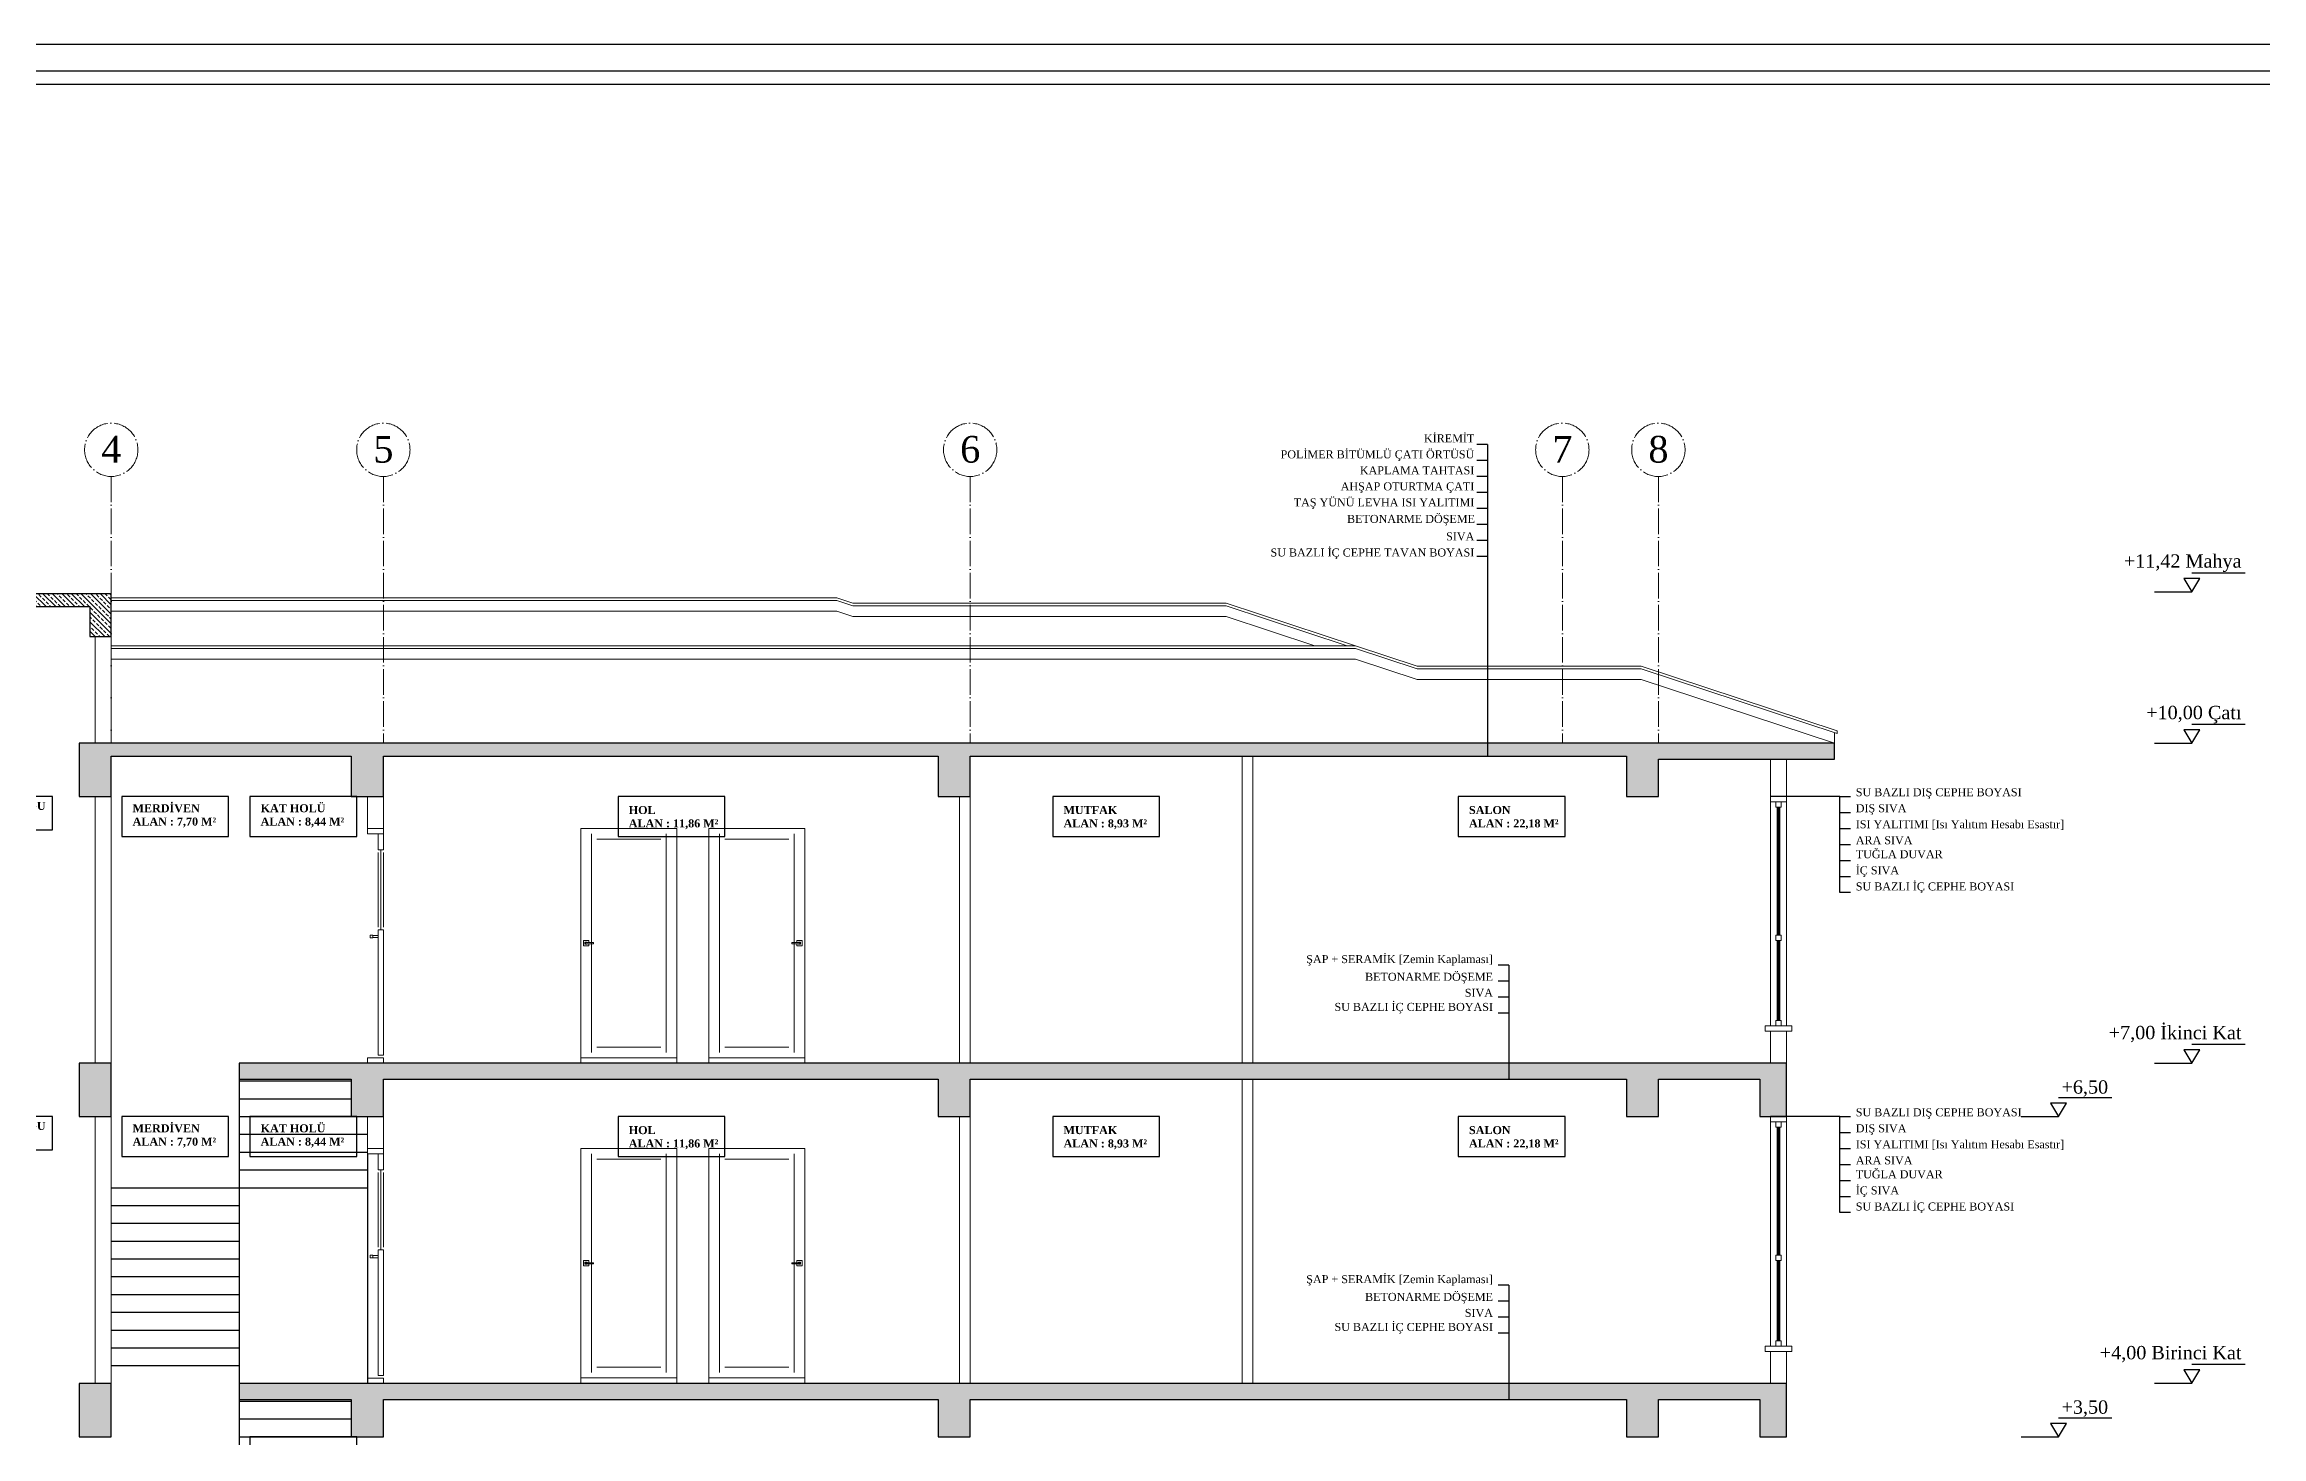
# Model space of a CAD drawing. Header units: centimetres. Extents: x -1107 to 35418, y 13584 to 18329.
# Drawn here: x 20030 to 22108, y 15782 to 17087 of the extents above; entities that cross this region are included whole.
import ezdxf

# ---------------------------------------------------------------- set-up
doc = ezdxf.new("R2010")
doc.units = ezdxf.units.CM
doc.linetypes.add('ACAD_ISO04W100', pattern=[30, 24, -3, 0, -3])
for name, color, linetype, lineweight, true_color in [('YLZ-AKS', 7, 'ACAD_ISO04W100', 5, 0x2e2f36), ('YLZ-GÖRÜNÜŞ -arkada kalanlar-', 7, 'Continuous', 0, 0xb1b09f), ('YLZ-TARAMA', 7, 'Continuous', 5, 0x686d6c)]:
    doc.layers.add(name, color=color, linetype=linetype, lineweight=lineweight, true_color=true_color)
for name, color, linetype, lineweight in [('YLZ-ALAN HESABI', 41, 'Continuous', 35), ('YLZ-DUVAR', 151, 'Continuous', 20), ('YLZ-KAPI', 241, 'Continuous', 9), ('YLZ-PENCERE', 231, 'Continuous', 5), ('YLZ-ÇATI', 241, 'Continuous', 13), ('YLZ-ÖLÇÜ', 251, 'Continuous', 5)]:
    doc.layers.add(name, color=color, linetype=linetype, lineweight=lineweight)
for name, color, linetype in [('YLZ-KOLON KİRİŞ KESİT', 240, 'Continuous'), ('YLZ-MERDİVEN', 11, 'Continuous'), ('YLZ-PAFTA', 165, 'Continuous'), ('YLZ-YAZI', 113, 'Continuous')]:
    doc.layers.add(name, color=color, linetype=linetype)
doc.styles.add('ARIAL', font='times.ttf')
pattern_1 = [(315, (0, 383.112), (4.490128, 4.490128), []), (315, (-7e-16, 378.622), (4.490128, 4.490128), [3.175, -1.5875])]

# ---------------------------------------------------------------- blocks, each defined once
blk = doc.blocks.new('A Kesiti Betonarme')
at = {"layer": 'YLZ-TARAMA'}
h = blk.add_hatch(dxfattribs=at)
h.set_pattern_fill('ANSI33', color=256, angle=-90)
h.set_pattern_definition(pattern_1)
h.paths.add_polyline_path([(13302.1, 18275.6), (13502.1, 18275.6), (13502.1, 18247.6), (13522.1, 18247.6), (13522.1, 18287.6), (13282.1, 18287.6), (13282.1, 18247.6), (13302.1, 18247.6)])
h = blk.add_hatch(dxfattribs=at)
h.set_pattern_fill('ANSI33', color=256, angle=-90)
h.set_pattern_definition(pattern_1)
h.paths.add_polyline_path([(13137.1, 18097.6), (13167.1, 18097.6), (13167.1, 18132.6), (13302.1, 18132.6), (13302.1, 18147.6), (12357.1, 18147.6), (12357.1, 18132.6), (12402.1, 18132.6), (12402.1, 18097.6), (12432.1, 18097.6), (12432.1, 18135.6), (13137.1, 18135.6)])
h.paths.add_polyline_path([(13492.1, 18147.6), (13492.1, 18097.6), (13522.1, 18097.6), (13522.1, 18135.6), (13747.1, 18135.6), (13747.1, 18097.6), (13777.1, 18097.6), (13777.1, 18135.6), (14297.1, 18135.6), (14297.1, 18097.6), (14327.1, 18097.6), (14327.1, 18135.6), (14942.1, 18135.6), (14942.1, 18097.6), (14972.1, 18097.6), (14972.1, 18132.6), (15137.1, 18132.6), (15137.1, 18147.6)])
h = blk.add_hatch(dxfattribs=at)
h.set_pattern_fill('ANSI33', color=256, angle=-90)
h.paths.add_polyline_path([(13167.1, 17832.6), (13302.1, 17832.6), (13302.1, 17847.6), (12402.1, 17847.6), (12402.1, 17797.6), (12432.1, 17797.6), (12432.1, 17832.6), (13137.1, 17832.6), (13137.1, 17797.6), (13167.1, 17797.6)])
h.paths.add_polyline_path([(13492.1, 17797.6), (13522.1, 17797.6), (13522.1, 17847.6), (13492.1, 17847.6)])
h.paths.add_polyline_path([(13747.1, 17797.6), (13777.1, 17797.6), (13777.1, 17832.6), (14297.1, 17832.6), (14297.1, 17797.6), (14327.1, 17797.6), (14327.1, 17832.6), (14942.1, 17832.6), (14942.1, 17797.6), (14972.1, 17797.6), (14972.1, 17832.6), (15067.1, 17832.6), (15067.1, 17797.6), (15092.1, 17797.6), (15092.1, 17847.6), (13642.1, 17847.6), (13642.1, 17832.6), (13747.1, 17832.6)])
h = blk.add_hatch(dxfattribs=at)
h.set_pattern_fill('ANSI33', color=256, angle=-90)
h.set_pattern_definition([(315, (0, -300), (4.490128, 4.490128), []), (315, (-7e-16, -304.49), (4.490128, 4.490128), [3.175, -1.5875])])
h.paths.add_polyline_path([(13167.1, 17532.6), (13302.1, 17532.6), (13302.1, 17547.6), (12402.1, 17547.6), (12402.1, 17497.6), (12432.1, 17497.6), (12432.1, 17532.6), (13137.1, 17532.6), (13137.1, 17497.6), (13167.1, 17497.6)])
h.paths.add_polyline_path([(13492.1, 17497.6), (13522.1, 17497.6), (13522.1, 17547.6), (13492.1, 17547.6)])
h.paths.add_polyline_path([(13747.1, 17497.6), (13777.1, 17497.6), (13777.1, 17532.6), (14297.1, 17532.6), (14297.1, 17497.6), (14327.1, 17497.6), (14327.1, 17532.6), (14942.1, 17532.6), (14942.1, 17497.6), (14972.1, 17497.6), (14972.1, 17532.6), (15067.1, 17532.6), (15067.1, 17497.6), (15092.1, 17497.6), (15092.1, 17547.6), (13642.1, 17547.6), (13642.1, 17532.6), (13747.1, 17532.6)])
at = {"layer": 'YLZ-KOLON KİRİŞ KESİT'}
for points in [[(13522.1, 18287.6), (13282.1, 18287.6), (13282.1, 18247.6), (13302.1, 18247.6), (13302.1, 18275.6), (13502.1, 18275.6), (13502.1, 18247.6), (13522.1, 18247.6), (13522.1, 18287.6)], [(13747.1, 17832.6), (13747.1, 17797.6), (13777.1, 17797.6), (13777.1, 17832.6), (14297.1, 17832.6), (14297.1, 17797.6), (14327.1, 17797.6), (14327.1, 17832.6), (14942.1, 17832.6), (14942.1, 17797.6), (14972.1, 17797.6), (14972.1, 17832.6), (15067.1, 17832.6), (15067.1, 17797.6), (15092.1, 17797.6), (15092.1, 17847.6), (13642.1, 17847.6), (13642.1, 17832.6), (13747.1, 17832.6)], [(13747.1, 17532.6), (13747.1, 17497.6), (13777.1, 17497.6), (13777.1, 17532.6), (14297.1, 17532.6), (14297.1, 17497.6), (14327.1, 17497.6), (14327.1, 17532.6), (14942.1, 17532.6), (14942.1, 17497.6), (14972.1, 17497.6), (14972.1, 17532.6), (15067.1, 17532.6), (15067.1, 17497.6), (15092.1, 17497.6), (15092.1, 17547.6), (13642.1, 17547.6), (13642.1, 17532.6), (13747.1, 17532.6)]]:
    blk.add_lwpolyline(points, dxfattribs=at)
for points in [[(14972.1, 18132.6), (15137.1, 18132.6), (15137.1, 18147.6), (13492.1, 18147.6), (13492.1, 18097.6), (13522.1, 18097.6), (13522.1, 18135.6), (13747.1, 18135.6), (13747.1, 18097.6), (13777.1, 18097.6), (13777.1, 18135.6), (14297.1, 18135.6), (14297.1, 18097.6), (14327.1, 18097.6), (14327.1, 18135.6), (14942.1, 18135.6), (14942.1, 18097.6), (14972.1, 18097.6)], [(13492.1, 17847.6), (13492.1, 17797.6), (13522.1, 17797.6), (13522.1, 17847.6)], [(13492.1, 17547.6), (13492.1, 17497.6), (13522.1, 17497.6), (13522.1, 17547.6)]]:
    blk.add_lwpolyline(points, close=True, dxfattribs=at)
blk = doc.blocks.new('A Kesiti-Görünüş')
at = {"layer": 'YLZ-GÖRÜNÜŞ -arkada kalanlar-'}
for p, q in [((495494.8, 4510355.3), (495434.8, 4510355.3)), ((495554.8, 4510355.3), (495614.8, 4510355.3)), ((495744.8, 4510355.3), (495804.8, 4510355.3)), ((496584.8, 4510355.3), (496524.8, 4510355.3)), ((496644.8, 4510355.3), (496704.8, 4510355.3)), ((495494.8, 4510160.3), (495434.8, 4510160.3)), ((495554.8, 4510160.3), (495614.8, 4510160.3)), ((495744.8, 4510160.3), (495804.8, 4510160.3)), ((496584.8, 4510160.3), (496524.8, 4510160.3)), ((496644.8, 4510160.3), (496704.8, 4510160.3)), ((495494.8, 4510055.3), (495434.8, 4510055.3)), ((495554.8, 4510055.3), (495614.8, 4510055.3)), ((495744.8, 4510055.3), (495804.8, 4510055.3)), ((496584.8, 4510055.3), (496524.8, 4510055.3)), ((496644.8, 4510055.3), (496704.8, 4510055.3)), ((495494.8, 4509860.3), (495434.8, 4509860.3)), ((495554.8, 4509860.3), (495614.8, 4509860.3)), ((495744.8, 4509860.3), (495804.8, 4509860.3)), ((496584.8, 4509860.3), (496524.8, 4509860.3)), ((496644.8, 4509860.3), (496704.8, 4509860.3))]:
    blk.add_line(p, q, dxfattribs=at)
for points in [[(495509.8, 4510150.3), (495419.8, 4510150.3), (495419.8, 4510365.3), (495509.8, 4510365.3)], [(495539.8, 4510150.3), (495629.8, 4510150.3), (495629.8, 4510365.3), (495539.8, 4510365.3)], [(495729.8, 4510150.3), (495819.8, 4510150.3), (495819.8, 4510365.3), (495729.8, 4510365.3)], [(496599.8, 4510150.3), (496509.8, 4510150.3), (496509.8, 4510365.3), (496599.8, 4510365.3)], [(496629.8, 4510150.3), (496719.8, 4510150.3), (496719.8, 4510365.3), (496629.8, 4510365.3)], [(495431.8, 4510258.3), (495424.3, 4510258.3), (495424.3, 4510257.3), (495431.8, 4510257.3)], [(495617.8, 4510258.3), (495625.3, 4510258.3), (495625.3, 4510257.3), (495617.8, 4510257.3)], [(495807.8, 4510258.3), (495815.3, 4510258.3), (495815.3, 4510257.3), (495807.8, 4510257.3)], [(496521.8, 4510258.3), (496514.3, 4510258.3), (496514.3, 4510257.3), (496521.8, 4510257.3)], [(496707.8, 4510258.3), (496715.3, 4510258.3), (496715.3, 4510257.3), (496707.8, 4510257.3)], [(495509.8, 4510145.3), (495419.8, 4510145.3), (495419.8, 4510150.3), (495509.8, 4510150.3)], [(495539.8, 4510145.3), (495629.8, 4510145.3), (495629.8, 4510150.3), (495539.8, 4510150.3)], [(495729.8, 4510145.3), (495819.8, 4510145.3), (495819.8, 4510150.3), (495729.8, 4510150.3)], [(496599.8, 4510145.3), (496509.8, 4510145.3), (496509.8, 4510150.3), (496599.8, 4510150.3)], [(496629.8, 4510145.3), (496719.8, 4510145.3), (496719.8, 4510150.3), (496629.8, 4510150.3)], [(495509.8, 4509850.3), (495419.8, 4509850.3), (495419.8, 4510065.3), (495509.8, 4510065.3)], [(495539.8, 4509850.3), (495629.8, 4509850.3), (495629.8, 4510065.3), (495539.8, 4510065.3)], [(495729.8, 4509850.3), (495819.8, 4509850.3), (495819.8, 4510065.3), (495729.8, 4510065.3)], [(496599.8, 4509850.3), (496509.8, 4509850.3), (496509.8, 4510065.3), (496599.8, 4510065.3)], [(496629.8, 4509850.3), (496719.8, 4509850.3), (496719.8, 4510065.3), (496629.8, 4510065.3)], [(495431.8, 4509958.3), (495424.3, 4509958.3), (495424.3, 4509957.3), (495431.8, 4509957.3)], [(495617.8, 4509958.3), (495625.3, 4509958.3), (495625.3, 4509957.3), (495617.8, 4509957.3)], [(495807.8, 4509958.3), (495815.3, 4509958.3), (495815.3, 4509957.3), (495807.8, 4509957.3)], [(496521.8, 4509958.3), (496514.3, 4509958.3), (496514.3, 4509957.3), (496521.8, 4509957.3)], [(496707.8, 4509958.3), (496715.3, 4509958.3), (496715.3, 4509957.3), (496707.8, 4509957.3)], [(495509.8, 4509845.3), (495419.8, 4509845.3), (495419.8, 4509850.3), (495509.8, 4509850.3)], [(495539.8, 4509845.3), (495629.8, 4509845.3), (495629.8, 4509850.3), (495539.8, 4509850.3)], [(495729.8, 4509845.3), (495819.8, 4509845.3), (495819.8, 4509850.3), (495729.8, 4509850.3)], [(496599.8, 4509845.3), (496509.8, 4509845.3), (496509.8, 4509850.3), (496599.8, 4509850.3)], [(496629.8, 4509845.3), (496719.8, 4509845.3), (496719.8, 4509850.3), (496629.8, 4509850.3)]]:
    blk.add_lwpolyline(points, close=True, dxfattribs=at)
for points in [[(495429.8, 4510155.3), (495429.8, 4510360.3)], [(495499.8, 4510360.3), (495499.8, 4510155.3)], [(495549.8, 4510360.3), (495549.8, 4510155.3)], [(495619.8, 4510155.3), (495619.8, 4510360.3)], [(495739.8, 4510360.3), (495739.8, 4510155.3)], [(495809.8, 4510155.3), (495809.8, 4510360.3)], [(496519.8, 4510155.3), (496519.8, 4510360.3)], [(496589.8, 4510360.3), (496589.8, 4510155.3)], [(496639.8, 4510360.3), (496639.8, 4510155.3)], [(496709.8, 4510155.3), (496709.8, 4510360.3)], [(495427.3, 4510258.3), (495427.3, 4510260.3), (495422.3, 4510260.3), (495422.3, 4510255.3), (495427.3, 4510255.3), (495427.3, 4510257.3)], [(495425.8, 4510258.3), (495425.8, 4510258.8), (495423.8, 4510258.8), (495423.8, 4510256.8), (495425.8, 4510256.8), (495425.8, 4510257.3)], [(495622.3, 4510258.3), (495622.3, 4510260.3), (495627.3, 4510260.3), (495627.3, 4510255.3), (495622.3, 4510255.3), (495622.3, 4510257.3)], [(495623.8, 4510258.3), (495623.8, 4510258.8), (495625.8, 4510258.8), (495625.8, 4510256.8), (495623.8, 4510256.8), (495623.8, 4510257.3)], [(495812.3, 4510258.3), (495812.3, 4510260.3), (495817.3, 4510260.3), (495817.3, 4510255.3), (495812.3, 4510255.3), (495812.3, 4510257.3)], [(495813.8, 4510258.3), (495813.8, 4510258.8), (495815.8, 4510258.8), (495815.8, 4510256.8), (495813.8, 4510256.8), (495813.8, 4510257.3)], [(496517.3, 4510258.3), (496517.3, 4510260.3), (496512.3, 4510260.3), (496512.3, 4510255.3), (496517.3, 4510255.3), (496517.3, 4510257.3)], [(496515.8, 4510258.3), (496515.8, 4510258.8), (496513.8, 4510258.8), (496513.8, 4510256.8), (496515.8, 4510256.8), (496515.8, 4510257.3)], [(496712.3, 4510258.3), (496712.3, 4510260.3), (496717.3, 4510260.3), (496717.3, 4510255.3), (496712.3, 4510255.3), (496712.3, 4510257.3)], [(496713.8, 4510258.3), (496713.8, 4510258.8), (496715.8, 4510258.8), (496715.8, 4510256.8), (496713.8, 4510256.8), (496713.8, 4510257.3)], [(495429.8, 4509855.3), (495429.8, 4510060.3)], [(495499.8, 4510060.3), (495499.8, 4509855.3)], [(495549.8, 4510060.3), (495549.8, 4509855.3)], [(495619.8, 4509855.3), (495619.8, 4510060.3)], [(495739.8, 4510060.3), (495739.8, 4509855.3)], [(495809.8, 4509855.3), (495809.8, 4510060.3)], [(496519.8, 4509855.3), (496519.8, 4510060.3)], [(496589.8, 4510060.3), (496589.8, 4509855.3)], [(496639.8, 4510060.3), (496639.8, 4509855.3)], [(496709.8, 4509855.3), (496709.8, 4510060.3)], [(495427.3, 4509958.3), (495427.3, 4509960.3), (495422.3, 4509960.3), (495422.3, 4509955.3), (495427.3, 4509955.3), (495427.3, 4509957.3)], [(495425.8, 4509958.3), (495425.8, 4509958.8), (495423.8, 4509958.8), (495423.8, 4509956.8), (495425.8, 4509956.8), (495425.8, 4509957.3)], [(495622.3, 4509958.3), (495622.3, 4509960.3), (495627.3, 4509960.3), (495627.3, 4509955.3), (495622.3, 4509955.3), (495622.3, 4509957.3)], [(495623.8, 4509958.3), (495623.8, 4509958.8), (495625.8, 4509958.8), (495625.8, 4509956.8), (495623.8, 4509956.8), (495623.8, 4509957.3)], [(495812.3, 4509958.3), (495812.3, 4509960.3), (495817.3, 4509960.3), (495817.3, 4509955.3), (495812.3, 4509955.3), (495812.3, 4509957.3)], [(495813.8, 4509958.3), (495813.8, 4509958.8), (495815.8, 4509958.8), (495815.8, 4509956.8), (495813.8, 4509956.8), (495813.8, 4509957.3)], [(496517.3, 4509958.3), (496517.3, 4509960.3), (496512.3, 4509960.3), (496512.3, 4509955.3), (496517.3, 4509955.3), (496517.3, 4509957.3)], [(496515.8, 4509958.3), (496515.8, 4509958.8), (496513.8, 4509958.8), (496513.8, 4509956.8), (496515.8, 4509956.8), (496515.8, 4509957.3)], [(496712.3, 4509958.3), (496712.3, 4509960.3), (496717.3, 4509960.3), (496717.3, 4509955.3), (496712.3, 4509955.3), (496712.3, 4509957.3)], [(496713.8, 4509958.3), (496713.8, 4509958.8), (496715.8, 4509958.8), (496715.8, 4509956.8), (496713.8, 4509956.8), (496713.8, 4509957.3)]]:
    blk.add_lwpolyline(points, dxfattribs=at)
blk = doc.blocks.new('Duvar Açılımı 2')
at = {"layer": 'YLZ-YAZI'}
for p, q in [((497629.8, 4510680.3), (497639.8, 4510680.3)), ((497629.8, 4510665.3), (497639.8, 4510665.3)), ((497629.8, 4510650.3), (497639.8, 4510650.3)), ((497629.8, 4510635.3), (497639.8, 4510635.3)), ((497629.8, 4510620.3), (497639.8, 4510620.3))]:
    blk.add_line(p, q, dxfattribs=at)
for points in [[(497629.8, 4510695.3), (497564.8, 4510695.3)], [(497639.8, 4510605.3), (497629.8, 4510605.3), (497629.8, 4510695.3), (497639.8, 4510695.3)]]:
    blk.add_lwpolyline(points, dxfattribs=at)
at = {"layer": 'YLZ-YAZI', "char_height": 7.5, "attachment_point": 1, "style": 'ARIAL'}
for s, insert in [('SU BAZLI DIŞ CEPHE BOYASI', (497644.8, 4510703)), ('DIŞ SIVA', (497644.8, 4510688)), ('ARA SIVA', (497644.8, 4510658)), ('ISI YALITIMI [Isı Yalıtım Hesabı Esastır]', (497644.8, 4510673)), ('TUĞLA DUVAR', (497644.8, 4510644.9)), ('İÇ SIVA', (497644.8, 4510629.8)), ('SU BAZLI İÇ CEPHE BOYASI', (497644.8, 4510614.7))]:
    blk.add_mtext_dynamic_manual_height_columns(s, width=344.303, gutter_width=12.5, heights=[0], dxfattribs=dict(at, insert=insert))
blk = doc.blocks.new('Çatı Açılımı 2')
at = {"layer": 'YLZ-YAZI'}
for points in [[(497404.8, 4511000.3), (497394.8, 4511000.3)], [(497404.8, 4511000.3), (497404.8, 4510708.3)], [(497404.8, 4510985.3), (497394.8, 4510985.3)], [(497404.8, 4510970.3), (497394.8, 4510970.3)], [(497404.8, 4510955.3), (497394.8, 4510955.3)], [(497404.8, 4510940.3), (497394.8, 4510940.3)], [(497404.8, 4510925.3), (497394.8, 4510925.3)], [(497404.8, 4510910.3), (497394.8, 4510910.3)], [(497404.8, 4510895.3), (497394.8, 4510895.3)]]:
    blk.add_lwpolyline(points, dxfattribs=at)
at = {"layer": 'YLZ-YAZI', "char_height": 7.5, "attachment_point": 3, "style": 'ARIAL'}
for s, insert in [('KİREMİT', (497392.3, 4511009.7)), ('POLİMER BİTÜMLÜ ÇATI ÖRTÜSÜ', (497392.3, 4510994.7)), ('KAPLAMA TAHTASI', (497392.3, 4510979.7)), ('TAŞ YÜNÜ LEVHA ISI YALITIMI', (497392.3, 4510949.7)), ('AHŞAP OTURTMA ÇATI', (497392.3, 4510964.7)), ('BETONARME DÖŞEME ', (497392.9, 4510934.2)), ('SIVA', (497392.3, 4510917.8)), ('SU BAZLI İÇ CEPHE TAVAN BOYASI', (497392.3, 4510902.7))]:
    blk.add_mtext_dynamic_manual_height_columns(s, width=344.303, gutter_width=12.5, heights=[0], dxfattribs=dict(at, insert=insert))
blk = doc.blocks.new('Zemin Açılımı 2')
at = {"layer": 'YLZ-YAZI'}
for points in [[(497404.8, 4510540.3), (497394.8, 4510540.3)], [(497404.8, 4510540.3), (497404.8, 4510433.3)], [(497404.8, 4510525.3), (497394.8, 4510525.3)], [(497404.8, 4510510.3), (497394.8, 4510510.3)], [(497404.8, 4510495.3), (497394.8, 4510495.3)]]:
    blk.add_lwpolyline(points, dxfattribs=at)
at = {"layer": 'YLZ-YAZI', "char_height": 7.5, "attachment_point": 3, "style": 'ARIAL'}
for s, insert in [('ŞAP + SERAMİK [Zemin Kaplaması]', (497389.8, 4510549.6)), ('BETONARME DÖŞEME ', (497389.8, 4510533)), ('SIVA', (497389.8, 4510518)), ('SU BAZLI İÇ CEPHE BOYASI', (497389.8, 4510504.8))]:
    blk.add_mtext_dynamic_manual_height_columns(s, width=344.303, gutter_width=12.5, heights=[0], dxfattribs=dict(at, insert=insert))
blk = doc.blocks.new('A Kesiti Mahal')
at = {"layer": 'YLZ-YAZI'}
for points in [[(19815.2, 16381.9), (19815.2, 16350.7), (19940.2, 16350.7), (19940.2, 16381.9)], [(19815.2, 16081.9), (19815.2, 16050.7), (19940.2, 16050.7), (19940.2, 16081.9)]]:
    blk.add_lwpolyline(points, close=True, dxfattribs=at)
for points in [[(20005.2, 16381.9), (20005.2, 16344.4), (20105.2, 16344.4), (20105.2, 16381.9), (20005.2, 16381.9)], [(20125.2, 16381.9), (20125.2, 16344.4), (20225.2, 16344.4), (20225.2, 16381.9), (20125.2, 16381.9)], [(20470.2, 16381.9), (20470.2, 16344.4), (20570.2, 16344.4), (20570.2, 16381.9), (20470.2, 16381.9)], [(20877.7, 16381.9), (20877.7, 16344.4), (20977.7, 16344.4), (20977.7, 16381.9), (20877.7, 16381.9)], [(21257.7, 16381.9), (21257.7, 16344.4), (21357.7, 16344.4), (21357.7, 16381.9), (21257.7, 16381.9)], [(20005.2, 16081.9), (20005.2, 16044.4), (20105.2, 16044.4), (20105.2, 16081.9), (20005.2, 16081.9)], [(20125.2, 16081.9), (20125.2, 16044.4), (20225.2, 16044.4), (20225.2, 16081.9), (20125.2, 16081.9)], [(20470.2, 16081.9), (20470.2, 16044.4), (20570.2, 16044.4), (20570.2, 16081.9), (20470.2, 16081.9)], [(20877.7, 16081.9), (20877.7, 16044.4), (20977.7, 16044.4), (20977.7, 16081.9), (20877.7, 16081.9)], [(21257.7, 16081.9), (21257.7, 16044.4), (21357.7, 16044.4), (21357.7, 16081.9), (21257.7, 16081.9)], [(20125.2, 15781.9), (20125.2, 15744.4), (20225.2, 15744.4), (20225.2, 15781.9), (20125.2, 15781.9)]]:
    blk.add_lwpolyline(points, dxfattribs=at)
at = {"layer": 'YLZ-YAZI', "char_height": 7.5, "attachment_point": 1, "style": 'ARIAL'}
for s, width, heights, insert in [('\\pxqc;{\\fTimes New Roman|b1|i0|c162|p18;ASANSÖR} {\\fTimes New Roman|b1|i0|c162|p18;BOŞLUĞU}\\P{\\fTimes New Roman|b1|i0|c162|p18;ALAN : 4,10 M² }', 117.351, [94], (19818.8, 16376.9)), ('{\\fTimes New Roman|b1|i0|c162|p18;MERDİVEN\\PALAN : 7,70 M² }', 148.617, [94.5], (20015.2, 16374.7)), ('{\\fTimes New Roman|b1|i0|c162|p18;KAT HOLÜ\\PALAN : 8,44 M² }', 148.617, [94.5], (20135.2, 16374.7)), ('{\\fTimes New Roman|b1|i0|c162|p18;HOL\\PALAN : 11,86 M² }', 148.617, [94.5], (20480.2, 16373)), ('{\\fTimes New Roman|b1|i0|c162|p18;MUTFAK\\PALAN : 8,93 M² }', 148.617, [94.5], (20887.7, 16373)), ('{\\fTimes New Roman|b1|i0|c162|p18;SALON\\PALAN : 22,18 M² }', 148.617, [94.5], (21267.7, 16373)), ('\\pxqc;{\\fTimes New Roman|b1|i0|c162|p18;ASANSÖR} {\\fTimes New Roman|b1|i0|c162|p18;BOŞLUĞU}\\P{\\fTimes New Roman|b1|i0|c162|p18;ALAN : 4,10 M² }', 117.351, [94], (19818.8, 16076.9)), ('{\\fTimes New Roman|b1|i0|c162|p18;MERDİVEN\\PALAN : 7,70 M² }', 148.617, [94.5], (20015.2, 16074.7)), ('{\\fTimes New Roman|b1|i0|c162|p18;KAT HOLÜ\\PALAN : 8,44 M² }', 148.617, [94.5], (20135.2, 16074.7)), ('{\\fTimes New Roman|b1|i0|c162|p18;HOL\\PALAN : 11,86 M² }', 148.617, [94.5], (20480.2, 16073)), ('{\\fTimes New Roman|b1|i0|c162|p18;MUTFAK\\PALAN : 8,93 M² }', 148.617, [94.5], (20887.7, 16073)), ('{\\fTimes New Roman|b1|i0|c162|p18;SALON\\PALAN : 22,18 M² }', 148.617, [94.5], (21267.7, 16073))]:
    blk.add_mtext_dynamic_manual_height_columns(s, width=width, gutter_width=12.5, heights=heights, dxfattribs=dict(at, insert=insert))
blk = doc.blocks.new('A Kesiti')
at = {"layer": 'YLZ-AKS'}
for p, q in [((20092.7, 16681.9), (20092.7, 16431.9)), ((20347.7, 16681.9), (20347.7, 16431.9)), ((20897.7, 16681.9), (20897.7, 16431.9)), ((21452.7, 16681.9), (21452.7, 16431.9)), ((21542.7, 16681.9), (21542.7, 16431.9))]:
    blk.add_line(p, q, dxfattribs=at)
for centre in [(20092.7, 16706.9), (20347.7, 16706.9), (20897.7, 16706.9), (21452.7, 16706.9), (21542.7, 16706.9)]:
    blk.add_circle(centre, 25, dxfattribs=at)
at = {"layer": 'YLZ-DUVAR'}
for p, q in [((20077.7, 16531.9), (20077.7, 16431.9)), ((20092.7, 16531.9), (20092.7, 16431.9)), ((21152.7, 16419.9), (21152.7, 16131.9)), ((21162.7, 16419.9), (21162.7, 16131.9)), ((21647.7, 16381.9), (21647.7, 16416.9)), ((21662.7, 16381.9), (21662.7, 16416.9)), ((20077.7, 16381.9), (20077.7, 16131.9)), ((20092.7, 16381.9), (20092.7, 16131.9)), ((20332.7, 16381.9), (20332.7, 16351.9)), ((20347.7, 16381.9), (20347.7, 16351.9)), ((20887.7, 16381.9), (20887.7, 16131.9)), ((20897.7, 16381.9), (20897.7, 16131.9)), ((21647.7, 16381.9), (21662.7, 16381.9)), ((20332.7, 16351.9), (20347.7, 16351.9)), ((21647.7, 16161.9), (21647.7, 16131.9)), ((21647.7, 16161.9), (21662.7, 16161.9)), ((21662.7, 16161.9), (21662.7, 16131.9)), ((21152.7, 16116.9), (21152.7, 15831.9)), ((21162.7, 16116.9), (21162.7, 15831.9)), ((20077.7, 16081.9), (20077.7, 15831.9)), ((20092.7, 16081.9), (20092.7, 15831.9)), ((20332.7, 16081.9), (20332.7, 16051.9)), ((20347.7, 16081.9), (20347.7, 16051.9)), ((20887.7, 16081.9), (20887.7, 15831.9)), ((20897.7, 16081.9), (20897.7, 15831.9)), ((20332.7, 16051.9), (20347.7, 16051.9)), ((21647.7, 15861.9), (21647.7, 15831.9)), ((21647.7, 15861.9), (21662.7, 15861.9)), ((21662.7, 15861.9), (21662.7, 15831.9))]:
    blk.add_line(p, q, dxfattribs=at)
at = {"layer": 'YLZ-GÖRÜNÜŞ -arkada kalanlar-'}
for p, q in [((21647.7, 16376.9), (21647.7, 16166.9)), ((21662.7, 16376.9), (21662.7, 16166.9)), ((21647.7, 16076.9), (21647.7, 15866.9)), ((21662.7, 16076.9), (21662.7, 15866.9))]:
    blk.add_line(p, q, dxfattribs=at)
for points in [[(20092.7, 16568.2), (20772.7, 16568.2), (20787.7, 16563.2), (21137.7, 16563.2), (21258.7, 16523.3)], [(21251.1, 16523.3), (21137.7, 16560.7), (20787.7, 16560.7), (20772.7, 16565.7), (20092.7, 16565.7)], [(20092.7, 16555.7), (20772.7, 16555.7), (20787.7, 16550.7), (21137.7, 16550.7), (21220.8, 16523.3)]]:
    blk.add_lwpolyline(points, dxfattribs=at)
at = {"layer": 'YLZ-KAPI'}
for p, q in [((20342.7, 16329.4), (20342.7, 16259.4)), ((20345.2, 16331.9), (20345.2, 16256.9)), ((20347.7, 16329.4), (20347.7, 16259.4)), ((20337.7, 16249.4), (20337.7, 16251.9)), ((20342.7, 16029.4), (20342.7, 15959.4)), ((20345.2, 16031.9), (20345.2, 15956.9)), ((20347.7, 16029.4), (20347.7, 15959.4)), ((20337.7, 15949.4), (20337.7, 15951.9))]:
    blk.add_line(p, q, dxfattribs=at)
for points in [[(20347.7, 16351.9), (20332.7, 16351.9), (20332.7, 16346.9), (20347.7, 16346.9)], [(20342.7, 16346.9), (20347.7, 16346.9), (20347.7, 16331.9), (20342.7, 16331.9)], [(20347.7, 16139.4), (20342.7, 16139.4), (20342.7, 16256.9), (20347.7, 16256.9)], [(20347.7, 16136.9), (20332.7, 16136.9), (20332.7, 16131.9), (20347.7, 16131.9)], [(20347.7, 16051.9), (20332.7, 16051.9), (20332.7, 16046.9), (20347.7, 16046.9)], [(20342.7, 16046.9), (20347.7, 16046.9), (20347.7, 16031.9), (20342.7, 16031.9)], [(20347.7, 15839.4), (20342.7, 15839.4), (20342.7, 15956.9), (20347.7, 15956.9)], [(20347.7, 15836.9), (20332.7, 15836.9), (20332.7, 15831.9), (20347.7, 15831.9)]]:
    blk.add_lwpolyline(points, close=True, dxfattribs=at)
for points in [[(20337.7, 16251.9), (20335.2, 16251.9), (20335.2, 16249.4), (20337.7, 16249.4)], [(20342.7, 16251.7), (20337.7, 16251.7)], [(20337.7, 16249.7), (20342.7, 16249.7)], [(20337.7, 15951.9), (20335.2, 15951.9), (20335.2, 15949.4), (20337.7, 15949.4)], [(20342.7, 15951.7), (20337.7, 15951.7)], [(20337.7, 15949.7), (20342.7, 15949.7)]]:
    blk.add_lwpolyline(points, dxfattribs=at)
at = {"layer": 'YLZ-MERDİVEN'}
for p, q in [((20212.7, 16116.9), (20212.7, 15831.9)), ((20212.7, 16115.3), (20317.7, 16115.3)), ((20212.7, 16098.6), (20317.7, 16098.6)), ((20212.7, 16081.9), (20317.7, 16081.9)), ((20212.7, 16065.3), (20332.7, 16065.3)), ((20212.7, 16048.6), (20332.7, 16048.6)), ((20332.7, 16046.9), (20332.7, 15831.9)), ((20212.7, 16031.9), (20332.7, 16031.9)), ((20092.7, 16015.3), (20212.7, 16015.3)), ((20212.7, 16015.3), (20332.7, 16015.3)), ((20092.7, 15998.6), (20212.7, 15998.6)), ((20092.7, 15981.9), (20212.7, 15981.9)), ((20092.7, 15965.3), (20212.7, 15965.3)), ((20092.7, 15948.6), (20212.7, 15948.6)), ((20092.7, 15931.9), (20212.7, 15931.9)), ((20092.7, 15915.3), (20212.7, 15915.3)), ((20092.7, 15898.6), (20212.7, 15898.6)), ((20092.7, 15881.9), (20212.7, 15881.9)), ((20092.7, 15865.3), (20212.7, 15865.3)), ((20092.7, 15848.6), (20212.7, 15848.6)), ((20212.7, 15816.9), (20212.7, 15531.9)), ((20212.7, 15815.3), (20317.7, 15815.3)), ((20212.7, 15798.6), (20317.7, 15798.6)), ((20212.7, 15781.9), (20317.7, 15781.9))]:
    blk.add_line(p, q, dxfattribs=at)
at = {"layer": 'YLZ-PENCERE'}
for p, q in [((21654, 16251.9), (21654, 16371.9)), ((21655, 16251.9), (21655, 16371.9)), ((21655.5, 16251.9), (21655.5, 16371.9)), ((21656.5, 16251.9), (21656.5, 16371.9)), ((21654, 16171.9), (21654, 16246.9)), ((21655, 16171.9), (21655, 16246.9)), ((21655.5, 16171.9), (21655.5, 16246.9)), ((21656.5, 16171.9), (21656.5, 16246.9)), ((21654, 15951.9), (21654, 16071.9)), ((21655, 15951.9), (21655, 16071.9)), ((21655.5, 15951.9), (21655.5, 16071.9)), ((21656.5, 15951.9), (21656.5, 16071.9)), ((21654, 15871.9), (21654, 15946.9)), ((21655, 15871.9), (21655, 15946.9)), ((21655.5, 15871.9), (21655.5, 15946.9)), ((21656.5, 15871.9), (21656.5, 15946.9))]:
    blk.add_line(p, q, dxfattribs=at)
for points in [[(21647.7, 16376.9), (21662.7, 16376.9), (21662.7, 16381.9), (21647.7, 16381.9)], [(21652.7, 16371.9), (21657.7, 16371.9), (21657.7, 16376.9), (21652.7, 16376.9)], [(21652.7, 16246.9), (21657.7, 16246.9), (21657.7, 16251.9), (21652.7, 16251.9)], [(21652.7, 16166.9), (21657.7, 16166.9), (21657.7, 16171.9), (21652.7, 16171.9)], [(21642.7, 16161.9), (21667.7, 16161.9), (21667.7, 16166.9), (21642.7, 16166.9)], [(21647.7, 16076.9), (21662.7, 16076.9), (21662.7, 16081.9), (21647.7, 16081.9)], [(21652.7, 16071.9), (21657.7, 16071.9), (21657.7, 16076.9), (21652.7, 16076.9)], [(21652.7, 15946.9), (21657.7, 15946.9), (21657.7, 15951.9), (21652.7, 15951.9)], [(21642.7, 15861.9), (21667.7, 15861.9), (21667.7, 15866.9), (21642.7, 15866.9)], [(21652.7, 15866.9), (21657.7, 15866.9), (21657.7, 15871.9), (21652.7, 15871.9)]]:
    blk.add_lwpolyline(points, close=True, dxfattribs=at)
at = {"layer": 'YLZ-ÇATI'}
for points in [[(20092.7, 16523.3), (21258.7, 16523.3), (21316.7, 16504.2), (21526.7, 16504.2), (21710.2, 16443.6), (21710.2, 16441.1), (21526.7, 16501.7), (21316.7, 16501.7), (21258.7, 16520.8), (20092.7, 16520.8)], [(20092.7, 16510.8), (21258.7, 16510.8), (21316.7, 16491.7), (21526.7, 16491.7), (21707.7, 16431.9), (21707.7, 16441.9)]]:
    blk.add_lwpolyline(points, dxfattribs=at)
blk.add_blockref('A Kesiti Betonarme', (6570.6, -1715.7))
at = {"layer": 'YLZ-ALAN HESABI'}
blk.add_blockref('A Kesiti Mahal', (97.5, 0), dxfattribs=at)
at = {"layer": 'YLZ-GÖRÜNÜŞ -arkada kalanlar-'}
blk.add_blockref('A Kesiti-Görünüş', (-475977.1, -4494013.3), dxfattribs=at)
at = {"layer": 'YLZ-ÖLÇÜ'}
for name, p in [('Çatı Açılımı 2', (-476022.1, -4494288.3)), ('Duvar Açılımı 2', (-475917.1, -4494313.3)), ('Zemin Açılımı 2', (-476002.1, -4494316.3)), ('Duvar Açılımı 2', (-475917.1, -4494613.3)), ('Zemin Açılımı 2', (-476002.1, -4494616.3))]:
    blk.add_blockref(name, p, dxfattribs=at)
at = {"layer": 'YLZ-YAZI', "char_height": 25, "attachment_point": 1, "style": 'ARIAL'}
for s, heights, insert in [('\\pxqc;4', [8.55], (20077, 16719.9)), ('\\pxqc;5', [8.55], (20332, 16719.9)), ('\\pxqc;6', [17.4], (20882, 16719.9)), ('\\pxqc;7', [8.55], (21437, 16719.9)), ('\\pxqc;8', [8.55], (21527, 16719.9))]:
    blk.add_mtext_dynamic_manual_height_columns(s, width=31.519, gutter_width=12.5, heights=heights, dxfattribs=dict(at, insert=insert))
blk = doc.blocks.new('Kot 1')
at = {"layer": 'YLZ-YAZI'}
for p, q in [((504729.5, 4510667.9), (504679.5, 4510667.9)), ((504729.5, 4510525.9), (504679.5, 4510525.9)), ((504729.5, 4510225.9), (504679.5, 4510225.9)), ((504604.5, 4510175.9), (504554.5, 4510175.9)), ((504729.5, 4509925.9), (504679.5, 4509925.9)), ((504604.5, 4509875.9), (504554.5, 4509875.9))]:
    blk.add_line(p, q, dxfattribs=at)
for points in [[(504644.5, 4510650.4), (504679.5, 4510650.4), (504687, 4510662.9), (504672, 4510662.9), (504679.5, 4510650.4)], [(504644.5, 4510508.4), (504679.5, 4510508.4), (504687, 4510520.9), (504672, 4510520.9), (504679.5, 4510508.4)], [(504644.5, 4510208.4), (504679.5, 4510208.4), (504687, 4510220.9), (504672, 4510220.9), (504679.5, 4510208.4)], [(504519.5, 4510158.4), (504554.5, 4510158.4), (504562, 4510170.9), (504547, 4510170.9), (504554.5, 4510158.4)], [(504644.5, 4509908.4), (504679.5, 4509908.4), (504687, 4509920.9), (504672, 4509920.9), (504679.5, 4509908.4)], [(504519.5, 4509858.4), (504554.5, 4509858.4), (504562, 4509870.9), (504547, 4509870.9), (504554.5, 4509858.4)]]:
    blk.add_lwpolyline(points, dxfattribs=at)
at = {"layer": 'YLZ-YAZI', "char_height": 12.5, "attachment_point": 3, "style": 'ARIAL'}
for s, width, heights, insert in [('+11,42 Mahya', 358.477, [93.8], (504726, 4510685.4)), ('+10,00 Çatı', 358.477, [93.8], (504726, 4510543.4)), ('+7,00 İkinci Kat', 358.477, [93.8], (504726, 4510243.4)), ('+6,50', 344.303, [0], (504601, 4510192.4)), ('+4,00 Birinci Kat', 358.477, [93.8], (504726, 4509943.4)), ('+3,50', 344.303, [0], (504601, 4509892.4))]:
    blk.add_mtext_dynamic_manual_height_columns(s, width=width, gutter_width=12.5, heights=heights, dxfattribs=dict(at, insert=insert))

msp = doc.modelspace()

# ---------------------------------------------------------------- linework, layer by layer
at = {"layer": 'YLZ-PAFTA'}
for points in [[(18347.71, 14836.94), (35417.71, 14836.94), (35417.71, 17086.94), (18347.71, 17086.94)], [(18372.71, 14861.94), (35392.71, 14861.94), (35392.71, 17061.94), (18372.71, 17061.94)], [(18385.21, 14874.44), (35380.21, 14874.44), (35380.21, 17049.44), (18385.21, 17049.44)]]:
    msp.add_lwpolyline(points, close=True, dxfattribs=at)

# ---------------------------------------------------------------- block references
at = {"layer": 'YLZ-ÖLÇÜ'}
for name, p in [('A Kesiti', (0, 0)), ('Kot 1', (-482636.77, -4494076.48))]:
    msp.add_blockref(name, p, dxfattribs=at)

doc.saveas('drawing.dxf')
